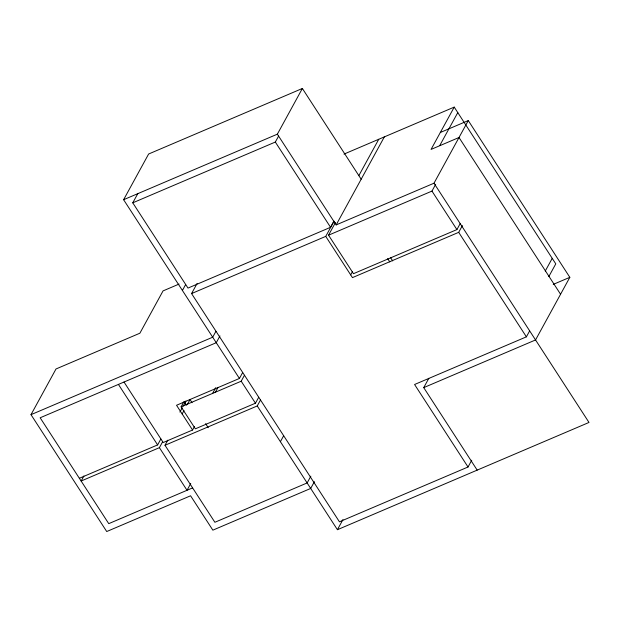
<?xml version="1.0" encoding="UTF-8"?>
<svg xmlns="http://www.w3.org/2000/svg" width="620" height="620" viewBox="0 0 620 620"><rect width="100%" height="100%" fill="white"/><g stroke="black" fill="none" stroke-linecap="round" stroke-linejoin="round"><path stroke-width="0.93" d="M124.016 382.029L163.215 442.525L192.564 430.017L176.53 405.263L239.421 378.456L123.612 199.71L148.63 154.008L302.374 88.466L361.173 179.211M333.808 221.371L330.561 227.3L188 288.075L132.765 202.825L137.865 193.517M314.402 481.678L310.69 488.452L212.854 530.162L190.58 495.783L106.725 531.534L31 414.664L56.017 368.962L139.88 333.211L163.052 290.896L179.056 284.069M182.412 290.454L185.651 284.534M83.917 475.951L81.135 481.027L159.402 447.663L162.649 441.735M123.612 199.71L277.357 134.168L302.374 88.466M471.735 460.234L468.03 467L339.442 521.815L191.565 293.57L197.121 283.418M132.765 202.825L275.327 142.05L278.574 136.129M215.938 331.281L212.699 337.203L31 414.664M79.352 478.276L157.619 444.912L160.867 438.983M258.703 397.281L255.456 403.202L195.362 428.823L181.102 406.821L183.884 401.745M219.968 335.931L216.264 342.705L40.153 417.779L108.748 523.652L192.611 487.901M179.893 412.06L182.21 407.828M183.14 406.139L185.915 401.055M310.837 476.183L307.132 482.949L214.884 522.28L164.998 445.276L167.772 440.2M182.141 413.966L183.993 410.579M187.232 404.651L190.014 399.575L192.053 402.721M192.564 430.017L194.417 426.63M212.49 393.623L215.729 387.702M215.279 392.429L218.062 387.353M239.421 378.456L242.668 372.527M181.102 406.821L241.203 381.207L244.451 375.278M358.825 175.669L378.75 139.283M191.565 293.57L325.74 236.375L334.079 221.138M190.727 483.515L187.023 490.288L159.402 447.663M460.149 223.665L456.909 229.586L353.478 273.683L328.538 235.181L335.482 222.487M277.357 134.168L336.156 224.913L384.338 136.896M164.998 445.276L257.238 405.953L260.485 400.032M350.688 274.869L352.54 271.49M548.832 276.551L555.784 263.856L454.228 107.105L431.055 149.42L459.009 137.508L560.573 294.252M439.719 145.615L457.785 112.608M280.403 441.704L283.65 435.775M336.156 224.913L433.992 183.21L468.278 120.582L569.834 277.326L535.548 339.954L423.731 387.624L477.183 470.115M328.538 235.181L431.962 191.092L435.666 184.318M325.74 236.375L352.462 277.621L458.692 232.337L462.396 225.572M257.238 405.953L337.42 529.705L342.976 519.544M423.731 387.624L428.831 378.308M545.267 271.048L552.218 258.354M468.03 467L414.579 384.501L526.396 336.838L529.635 330.917M343.999 154.093L454.228 107.105M440.324 132.494L468.278 120.582M553.241 284.402L569.834 277.326M337.42 529.705L589 422.453L433.992 183.21M431.962 191.092L456.909 229.586M458.692 232.337L526.396 336.838M390.615 257.688L392.708 260.912M387.663 258.641L389.763 261.88M275.327 142.05L330.561 227.3M241.203 381.207L255.456 403.202M205.623 423.661L208.235 427.692M184.427 401.962L186.512 405.178M118.428 384.416L157.619 444.912"/></g></svg>
